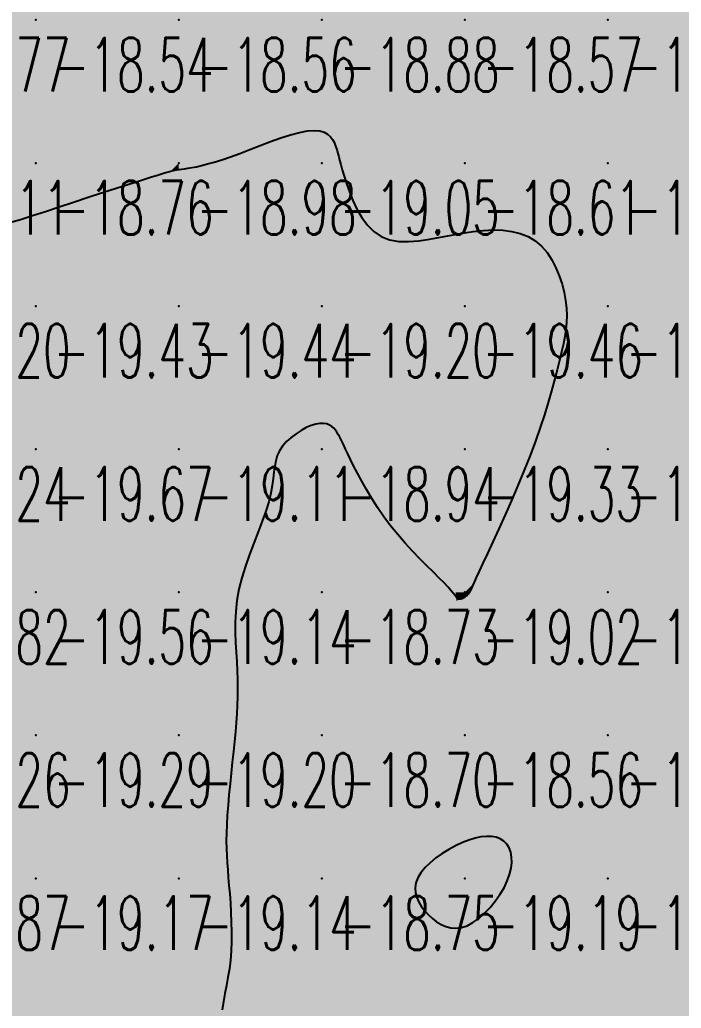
# Model space of a CAD drawing. Header units: millimetres. Extents: x 88261 to 90953, y 390274 to 392322.
# Drawn here: x 89289.1 to 89335.4, y 391238.2 to 391307.3 of the extents above; entities that cross this region are included whole.
import ezdxf
from ezdxf.enums import TextEntityAlignment as Align

# ---------------------------------------------------------------- set-up
doc = ezdxf.new("R2010")
doc.units = ezdxf.units.MM
doc.header["$LTSCALE"] = 25
for name, color, linetype in [('CN_03_00', 7, 'Continuous'), ('COTEAlt', 7, 'Continuous'), ('TN_COLORIAGE', 7, 'Continuous')]:
    doc.layers.add(name, color=color, linetype=linetype)
doc.styles.add('Simplex 1.0', font='Simplex.shx', dxfattribs={"width": 0.99, "height": 2.5})
doc.styles.get("Standard").update_dxf_attribs({"font": 'times.ttf'})

# ---------------------------------------------------------------- blocks, each defined once
blk = doc.blocks.new('COTE')
at = {"color": 0}
blk.add_point((0, 0), dxfattribs=at)
at = {"layer": 'COTEAlt'}
blk.add_attdef('ALT', text='', height=3.75, dxfattribs=at).set_placement((1.25, -1.25), align=Align.TOP_LEFT)

msp = doc.modelspace()

# ---------------------------------------------------------------- linework, layer by layer
at = {"layer": 'CN_03_00', "elevation": -19, "flags": 128}
msp.add_lwpolyline([(89288.409, 391293.072), (89289.185, 391293.297), (89290.025, 391293.564), (89290.928, 391293.863), (89291.891, 391294.182), (89292.893, 391294.512), (89293.906, 391294.844), (89294.907, 391295.17), (89295.868, 391295.482), (89296.765, 391295.77), (89297.573, 391296.028), (89298.264, 391296.245), (89298.822, 391296.416), (89299.261, 391296.546), (89299.604, 391296.641), (89299.872, 391296.709), (89300.089, 391296.756), (89300.277, 391296.79), (89300.458, 391296.817), (89300.654, 391296.844), (89300.885, 391296.878), (89301.158, 391296.924), (89301.476, 391296.985), (89301.841, 391297.067), (89302.259, 391297.172), (89302.731, 391297.306), (89303.262, 391297.473), (89303.855, 391297.676), (89304.509, 391297.917), (89305.209, 391298.184), (89305.935, 391298.462), (89306.666, 391298.735), (89307.383, 391298.99), (89308.066, 391299.209), (89308.695, 391299.38), (89309.25, 391299.486), (89309.717, 391299.517), (89310.1, 391299.48), (89310.409, 391299.387), (89310.654, 391299.25), (89310.843, 391299.079), (89310.989, 391298.888), (89311.099, 391298.687), (89311.183, 391298.489), (89311.252, 391298.3), (89311.311, 391298.113), (89311.366, 391297.916), (89311.425, 391297.694), (89311.492, 391297.438), (89311.574, 391297.133), (89311.677, 391296.767), (89311.807, 391296.329), (89311.97, 391295.811), (89312.171, 391295.236), (89312.414, 391294.63), (89312.703, 391294.021), (89313.042, 391293.436), (89313.436, 391292.902), (89313.889, 391292.448), (89314.406, 391292.099), (89314.988, 391291.876), (89315.627, 391291.766), (89316.313, 391291.749), (89317.034, 391291.804), (89317.782, 391291.911), (89318.544, 391292.049), (89319.31, 391292.199), (89320.071, 391292.339), (89320.816, 391292.452), (89321.539, 391292.528), (89322.236, 391292.56), (89322.902, 391292.541), (89323.532, 391292.463), (89324.122, 391292.319), (89324.666, 391292.103), (89325.16, 391291.807), (89325.6, 391291.427), (89325.987, 391290.976), (89326.322, 391290.468), (89326.607, 391289.92), (89326.844, 391289.345), (89327.035, 391288.761), (89327.18, 391288.181), (89327.283, 391287.622), (89327.344, 391287.095), (89327.367, 391286.592), (89327.354, 391286.101), (89327.309, 391285.613), (89327.234, 391285.113), (89327.132, 391284.593), (89327.008, 391284.039), (89326.862, 391283.44), (89326.698, 391282.787), (89326.513, 391282.08), (89326.305, 391281.32), (89326.07, 391280.509), (89325.806, 391279.65), (89325.509, 391278.743), (89325.176, 391277.791), (89324.805, 391276.796), (89324.395, 391275.762), (89323.957, 391274.71), (89323.505, 391273.661), (89323.051, 391272.638), (89322.611, 391271.665), (89322.196, 391270.763), (89321.822, 391269.955), (89321.5, 391269.264), (89321.243, 391268.706), (89321.043, 391268.27), (89320.893, 391267.939), (89320.784, 391267.697), (89320.707, 391267.525), (89320.653, 391267.406), (89320.614, 391267.325), (89320.58, 391267.262), (89320.545, 391267.205), (89320.507, 391267.149), (89320.466, 391267.097), (89320.421, 391267.046), (89320.374, 391266.999), (89320.323, 391266.954), (89320.269, 391266.913), (89320.211, 391266.874), (89320.15, 391266.839), (89320.087, 391266.809), (89320.023, 391266.783), (89319.96, 391266.765), (89319.9, 391266.754), (89319.843, 391266.752), (89319.792, 391266.761), (89319.747, 391266.78), (89319.708, 391266.812), (89319.668, 391266.862), (89319.614, 391266.937), (89319.538, 391267.042), (89319.428, 391267.183), (89319.274, 391267.367), (89319.066, 391267.6), (89318.794, 391267.887), (89318.45, 391268.233), (89318.044, 391268.634), (89317.59, 391269.085), (89317.101, 391269.58), (89316.589, 391270.114), (89316.068, 391270.68), (89315.552, 391271.274), (89315.054, 391271.89), (89314.584, 391272.521), (89314.146, 391273.159), (89313.742, 391273.791), (89313.371, 391274.409), (89313.035, 391275.001), (89312.735, 391275.556), (89312.472, 391276.065), (89312.247, 391276.517), (89312.06, 391276.904), (89311.906, 391277.231), (89311.777, 391277.508), (89311.669, 391277.742), (89311.574, 391277.942), (89311.486, 391278.116), (89311.398, 391278.273), (89311.304, 391278.42), (89311.199, 391278.565), (89311.077, 391278.702), (89310.937, 391278.825), (89310.774, 391278.927), (89310.586, 391279.001), (89310.368, 391279.042), (89310.118, 391279.041), (89309.832, 391278.993), (89309.511, 391278.893), (89309.163, 391278.743), (89308.803, 391278.55), (89308.445, 391278.32), (89308.101, 391278.056), (89307.784, 391277.766), (89307.509, 391277.454), (89307.289, 391277.126), (89307.132, 391276.785), (89307.026, 391276.427), (89306.955, 391276.046), (89306.903, 391275.635), (89306.851, 391275.188), (89306.785, 391274.697), (89306.687, 391274.158), (89306.541, 391273.563), (89306.335, 391272.909), (89306.08, 391272.202), (89305.793, 391271.455), (89305.491, 391270.675), (89305.189, 391269.874), (89304.904, 391269.063), (89304.653, 391268.25), (89304.452, 391267.446), (89304.313, 391266.66), (89304.23, 391265.894), (89304.193, 391265.149), (89304.191, 391264.424), (89304.215, 391263.721), (89304.253, 391263.039), (89304.296, 391262.38), (89304.333, 391261.743), (89304.356, 391261.128), (89304.363, 391260.529), (89304.356, 391259.937), (89304.336, 391259.344), (89304.304, 391258.743), (89304.26, 391258.125), (89304.205, 391257.482), (89304.14, 391256.807), (89304.068, 391256.095), (89303.989, 391255.354), (89303.909, 391254.598), (89303.83, 391253.838), (89303.756, 391253.086), (89303.69, 391252.356), (89303.636, 391251.658), (89303.596, 391251.006), (89303.575, 391250.408), (89303.569, 391249.855), (89303.578, 391249.333), (89303.599, 391248.831), (89303.629, 391248.334), (89303.667, 391247.831), (89303.711, 391247.307), (89303.758, 391246.751), (89303.806, 391246.153), (89303.852, 391245.519), (89303.891, 391244.858), (89303.92, 391244.183), (89303.935, 391243.501), (89303.932, 391242.823), (89303.908, 391242.158), (89303.859, 391241.518), (89303.784, 391240.909), (89303.688, 391240.324), (89303.581, 391239.756), (89303.472, 391239.195), (89303.37, 391238.633), (89303.282, 391238.061)], dxfattribs=at)
msp.add_lwpolyline([(89323.376, 391247.51), (89323.48, 391247.944), (89323.525, 391248.351), (89323.514, 391248.728), (89323.45, 391249.07), (89323.335, 391249.372), (89323.173, 391249.631), (89322.966, 391249.842), (89322.717, 391250.001), (89322.43, 391250.109), (89322.107, 391250.166), (89321.752, 391250.175), (89321.367, 391250.136), (89320.956, 391250.05), (89320.522, 391249.918), (89320.068, 391249.742), (89319.598, 391249.524), (89319.125, 391249.268), (89318.662, 391248.981), (89318.221, 391248.668), (89317.817, 391248.335), (89317.463, 391247.987), (89317.171, 391247.632), (89316.956, 391247.273), (89316.827, 391246.918), (89316.779, 391246.567), (89316.803, 391246.224), (89316.891, 391245.89), (89317.033, 391245.568), (89317.221, 391245.258), (89317.447, 391244.965), (89317.701, 391244.688), (89317.977, 391244.433), (89318.271, 391244.205), (89318.584, 391244.015), (89318.914, 391243.871), (89319.262, 391243.782), (89319.625, 391243.756), (89320.004, 391243.804), (89320.397, 391243.932), (89320.803, 391244.148), (89321.214, 391244.44), (89321.618, 391244.796), (89322.007, 391245.201), (89322.37, 391245.644), (89322.698, 391246.109), (89322.982, 391246.584), (89323.21, 391247.055), (89323.376, 391247.51)], close=True, dxfattribs=at)
at = {"layer": 'TN_COLORIAGE', "color": 203}
for points in [[(89290.249, 391307.239, -18.96), (89300.249, 391307.239, -18.96), (89300.249, 391317.239, -18.96)], [(89297.012, 391317.239, -18.542), (89290.249, 391315.688, -18.542), (89300.249, 391317.239, -18.542), (89290.249, 391307.239, -18.542)], [(89300.249, 391307.239, -18.841), (89310.249, 391307.239, -18.841), (89310.249, 391317.239, -18.841)], [(89300.249, 391317.239, -18.841), (89300.249, 391307.239, -18.841), (89310.249, 391317.239, -18.841)], [(89310.249, 391307.239, -18.701), (89320.249, 391307.239, -18.701), (89320.249, 391317.239, -18.701)], [(89310.249, 391317.239, -18.701), (89310.249, 391307.239, -18.701), (89320.249, 391317.239, -18.701)], [(89320.249, 391307.239, -18.084), (89330.249, 391307.239, -18.084), (89330.249, 391317.239, -18.084)], [(89320.249, 391317.239, -18.084), (89320.249, 391307.239, -18.084), (89330.249, 391317.239, -18.084)], [(89330.249, 391307.239, -18.499), (89340.249, 391307.239, -18.499), (89340.249, 391317.239, -18.499)], [(89330.249, 391317.239, -18.499), (89330.249, 391307.239, -18.499), (89340.249, 391317.239, -18.499)], [(89287.561, 391314.552, -18.542), (89290.249, 391315.688, -18.542), (89280.249, 391307.239, -18.542), (89290.249, 391307.239, -18.542)], [(89280.249, 391300.566, -18.542), (89282.243, 391299.233, -18.542), (89280.249, 391307.239, -18.542), (89290.249, 391307.239, -18.542)], [(89283.456, 391297.239, -18.542), (89282.243, 391299.233, -18.542), (89290.249, 391297.239, -18.542), (89290.249, 391307.239, -18.542)], [(89290.249, 391297.239, -18.562), (89300.249, 391297.239, -18.562), (89300.249, 391307.239, -18.562)], [(89290.249, 391307.239, -18.562), (89290.249, 391297.239, -18.562), (89300.249, 391307.239, -18.562)], [(89303.158, 391297.239, -18.882), (89310.249, 391300.334, -18.882), (89300.249, 391297.239, -18.882), (89310.249, 391307.239, -18.882)], [(89300.249, 391307.239, -18.882), (89300.249, 391297.239, -18.882), (89310.249, 391307.239, -18.882)], [(89310.249, 391300.334, -18.573), (89311.349, 391298.34, -18.573), (89310.249, 391307.239, -18.573), (89320.249, 391307.239, -18.573)], [(89311.452, 391297.239, -18.573), (89311.349, 391298.34, -18.573), (89320.249, 391297.239, -18.573), (89320.249, 391307.239, -18.573)], [(89320.249, 391297.239, -18.411), (89330.249, 391297.239, -18.411), (89330.249, 391307.239, -18.411)], [(89320.249, 391307.239, -18.411), (89320.249, 391297.239, -18.411), (89330.249, 391307.239, -18.411)], [(89330.249, 391297.239, -18.44), (89340.249, 391297.239, -18.44), (89340.249, 391307.239, -18.44)], [(89330.249, 391307.239, -18.44), (89330.249, 391297.239, -18.44), (89340.249, 391307.239, -18.44)], [(89283.456, 391297.239, -18.759), (89284.804, 391291.794, -18.759), (89290.249, 391297.239, -18.759)], [(89284.804, 391291.794, -18.759), (89290.249, 391293.655, -18.759), (89290.249, 391297.239, -18.759)], [(89299.772, 391296.762, -18.759), (89290.249, 391293.655, -18.759), (89300.249, 391297.239, -18.759), (89290.249, 391297.239, -18.759)], [(89299.772, 391296.762, -18.978), (89300.249, 391296.766, -18.978), (89300.249, 391297.239, -18.978)], [(89303.158, 391297.239, -18.978), (89300.249, 391296.766, -18.978), (89300.249, 391297.239, -18.978)], [(89311.452, 391297.239, -18.614), (89313.684, 391290.674, -18.614), (89320.249, 391297.239, -18.614)], [(89313.684, 391290.674, -18.614), (89320.249, 391292.656, -18.614), (89320.249, 391297.239, -18.614)], [(89325.746, 391292.737, -18.614), (89320.249, 391292.656, -18.614), (89330.249, 391297.239, -18.614), (89320.249, 391297.239, -18.614)], [(89327.725, 391287.239, -18.626), (89325.746, 391292.737, -18.626), (89330.249, 391287.239, -18.626), (89330.249, 391297.239, -18.626)], [(89330.249, 391287.239, -18.359), (89340.249, 391287.239, -18.359), (89340.249, 391297.239, -18.359)], [(89330.249, 391297.239, -18.359), (89330.249, 391287.239, -18.359), (89340.249, 391297.239, -18.359)], [(89327.049, 391284.04, -18.673), (89325.249, 391277.239, -18.673), (89330.249, 391287.239, -18.673), (89330.249, 391277.239, -18.673)], [(89327.049, 391284.04, -18.846), (89327.725, 391287.239, -18.846), (89330.249, 391287.239, -18.846)], [(89330.249, 391277.239, -18.014), (89340.249, 391277.239, -18.014), (89340.249, 391287.239, -18.014)], [(89330.249, 391287.239, -18.014), (89330.249, 391277.239, -18.014), (89340.249, 391287.239, -18.014)], [(89306.563, 391277.239, -18.939), (89310.249, 391279.573, -18.939), (89310.249, 391277.239, -18.939)], [(89310.249, 391279.573, -18.939), (89311.436, 391278.427, -18.939), (89310.249, 391277.239, -18.939)], [(89311.83, 391277.239, -18.939), (89311.436, 391278.427, -18.939), (89310.249, 391277.239, -18.939)], [(89307.234, 391274.225, -18.735), (89303.744, 391267.239, -18.735), (89310.249, 391277.239, -18.735), (89310.249, 391267.239, -18.735)], [(89306.563, 391277.239, -18.939), (89307.234, 391274.225, -18.939), (89310.249, 391277.239, -18.939)], [(89311.83, 391277.239, -18.735), (89314.724, 391271.715, -18.735), (89310.249, 391277.239, -18.735), (89310.249, 391267.239, -18.735)], [(89320.786, 391267.776, -18.507), (89320.611, 391267.239, -18.507), (89330.249, 391277.239, -18.507), (89330.249, 391267.239, -18.507)], [(89320.786, 391267.776, -18.673), (89325.249, 391277.239, -18.673), (89330.249, 391277.239, -18.673)], [(89330.249, 391267.239, -18.197), (89340.249, 391267.239, -18.197), (89340.249, 391277.239, -18.197)], [(89330.249, 391277.239, -18.197), (89330.249, 391267.239, -18.197), (89340.249, 391277.239, -18.197)], [(89319.595, 391267.239, -18.735), (89314.724, 391271.715, -18.735), (89310.249, 391267.239, -18.735)], [(89303.744, 391267.239, -18.735), (89304.504, 391261.495, -18.735), (89310.249, 391267.239, -18.735)], [(89304.504, 391261.495, -18.704), (89304.235, 391257.239, -18.704), (89310.249, 391267.239, -18.704), (89310.249, 391257.239, -18.704)], [(89319.595, 391267.239, -18.704), (89319.659, 391266.65, -18.704), (89310.249, 391267.239, -18.704), (89310.249, 391257.239, -18.704)], [(89319.659, 391266.65, -18.555), (89320.249, 391266.839, -18.555), (89310.249, 391257.239, -18.555), (89320.249, 391257.239, -18.555)], [(89320.249, 391257.239, -18.507), (89330.249, 391257.239, -18.507), (89330.249, 391267.239, -18.507)], [(89320.249, 391266.839, -18.507), (89320.611, 391267.239, -18.507), (89320.249, 391257.239, -18.507), (89330.249, 391267.239, -18.507)], [(89330.249, 391257.239, -18.763), (89340.249, 391257.239, -18.763), (89340.249, 391267.239, -18.763)], [(89330.249, 391267.239, -18.763), (89330.249, 391257.239, -18.763), (89340.249, 391267.239, -18.763)], [(89303.746, 391247.239, -18.704), (89303.399, 391250.39, -18.704), (89310.249, 391247.239, -18.704), (89310.249, 391257.239, -18.704)], [(89303.399, 391250.39, -18.704), (89304.235, 391257.239, -18.704), (89310.249, 391257.239, -18.704)], [(89316, 391247.239, -18.555), (89320.249, 391250.203, -18.555), (89310.249, 391247.239, -18.555), (89320.249, 391257.239, -18.555)], [(89310.249, 391257.239, -18.555), (89310.249, 391247.239, -18.555), (89320.249, 391257.239, -18.555)], [(89323.412, 391250.403, -18.555), (89320.249, 391250.203, -18.555), (89330.249, 391257.239, -18.555), (89320.249, 391257.239, -18.555)], [(89323.9, 391247.239, -18.595), (89323.412, 391250.403, -18.595), (89330.249, 391247.239, -18.595), (89330.249, 391257.239, -18.595)], [(89330.249, 391247.239, -18.677), (89340.249, 391247.239, -18.677), (89340.249, 391257.239, -18.677)], [(89330.249, 391257.239, -18.677), (89330.249, 391247.239, -18.677), (89340.249, 391257.239, -18.677)], [(89304.167, 391241.158, -18.509), (89302.743, 391237.239, -18.509), (89310.249, 391247.239, -18.509), (89310.249, 391237.239, -18.509)], [(89303.746, 391247.239, -18.747), (89304.167, 391241.158, -18.747), (89310.249, 391247.239, -18.747)], [(89316, 391247.239, -18.509), (89317.49, 391244.48, -18.509), (89310.249, 391247.239, -18.509), (89310.249, 391237.239, -18.509)], [(89320.249, 391237.239, -18.674), (89330.249, 391237.239, -18.674), (89330.249, 391247.239, -18.674)], [(89320.249, 391242.969, -18.674), (89323.9, 391247.239, -18.674), (89320.249, 391237.239, -18.674), (89330.249, 391247.239, -18.674)], [(89330.249, 391237.239, -18.43), (89340.249, 391237.239, -18.43), (89340.249, 391247.239, -18.43)], [(89330.249, 391247.239, -18.43), (89330.249, 391237.239, -18.43), (89340.249, 391247.239, -18.43)], [(89320.249, 391242.969, -18.509), (89317.49, 391244.48, -18.509), (89320.249, 391237.239, -18.509), (89310.249, 391237.239, -18.509)]]:
    msp.add_solid(points, dxfattribs=at)
at = {"layer": 'TN_COLORIAGE', "color": 213}
for points in [[(89310.249, 391300.334, -19.053), (89303.158, 391297.239, -19.053), (89310.249, 391297.239, -19.053)], [(89311.349, 391298.34, -19.053), (89310.249, 391300.334, -19.053), (89310.249, 391297.239, -19.053)], [(89311.349, 391298.34, -19.053), (89311.452, 391297.239, -19.053), (89310.249, 391297.239, -19.053)], [(89300.249, 391287.239, -19.053), (89310.249, 391287.239, -19.053), (89310.249, 391297.239, -19.053)], [(89300.249, 391287.239, -19), (89300.249, 391296.766, -19), (89310.249, 391297.239, -19), (89303.158, 391297.239, -19)], [(89310.249, 391287.239, -19), (89313.684, 391290.674, -19), (89310.249, 391297.239, -19), (89311.452, 391297.239, -19)], [(89300.249, 391287.239, -19), (89300.249, 391296.766, -19), (89290.249, 391287.239, -19), (89299.772, 391296.762, -19)], [(89290.249, 391293.655, -19.432), (89299.772, 391296.762, -19.432), (89290.249, 391287.239, -19.432)], [(89290.249, 391287.239, -19), (89290.249, 391293.655, -19), (89280.249, 391287.239, -19), (89284.804, 391291.794, -19)], [(89320.249, 391287.239, -19), (89320.249, 391292.656, -19), (89310.249, 391287.239, -19), (89313.684, 391290.674, -19)], [(89325.746, 391292.737, -19.456), (89327.725, 391287.239, -19.456), (89320.249, 391287.239, -19.456)], [(89320.249, 391292.656, -19.456), (89325.746, 391292.737, -19.456), (89320.249, 391287.239, -19.456)], [(89280.249, 391277.239, -19.432), (89290.249, 391277.239, -19.432), (89290.249, 391287.239, -19.432)], [(89280.249, 391287.239, -19.432), (89280.249, 391277.239, -19.432), (89290.249, 391287.239, -19.432)], [(89290.249, 391277.239, -19.436), (89300.249, 391277.239, -19.436), (89300.249, 391287.239, -19.436)], [(89290.249, 391287.239, -19.436), (89290.249, 391277.239, -19.436), (89300.249, 391287.239, -19.436)], [(89310.249, 391287.239, -19), (89310.249, 391279.573, -19), (89300.249, 391277.239, -19), (89306.563, 391277.239, -19)], [(89300.249, 391287.239, -19.202), (89300.249, 391277.239, -19.202), (89310.249, 391287.239, -19.202)], [(89320.249, 391287.239, -19), (89311.436, 391278.427, -19), (89310.249, 391287.239, -19), (89310.249, 391279.573, -19)], [(89320.249, 391287.239, -19), (89311.436, 391278.427, -19), (89320.249, 391277.239, -19), (89311.83, 391277.239, -19)], [(89320.249, 391287.239, -19), (89327.725, 391287.239, -19), (89320.249, 391277.239, -19), (89327.049, 391284.04, -19)], [(89325.249, 391277.239, -19.327), (89327.049, 391284.04, -19.327), (89320.249, 391277.239, -19.327)], [(89290.249, 391277.239, -19), (89282.405, 391269.395, -19), (89280.249, 391277.239, -19), (89280.249, 391271.617, -19)], [(89290.249, 391277.239, -19), (89282.405, 391269.395, -19), (89290.249, 391267.239, -19), (89282.743, 391267.239, -19)], [(89290.249, 391267.239, -19.105), (89300.249, 391267.239, -19.105), (89300.249, 391277.239, -19.105)], [(89290.249, 391277.239, -19.105), (89290.249, 391267.239, -19.105), (89300.249, 391277.239, -19.105)], [(89300.249, 391267.239, -19), (89307.234, 391274.225, -19), (89300.249, 391277.239, -19), (89306.563, 391277.239, -19)], [(89314.724, 391271.715, -19.327), (89311.83, 391277.239, -19.327), (89320.249, 391277.239, -19.327)], [(89320.249, 391277.239, -19), (89314.724, 391271.715, -19), (89320.249, 391267.239, -19), (89319.595, 391267.239, -19)], [(89320.249, 391277.239, -19), (89325.249, 391277.239, -19), (89320.249, 391267.239, -19), (89320.786, 391267.776, -19)], [(89303.744, 391267.239, -19.142), (89307.234, 391274.225, -19.142), (89300.249, 391267.239, -19.142)], [(89320.611, 391267.239, -19.019), (89320.786, 391267.776, -19.019), (89320.249, 391267.239, -19.019)], [(89280.249, 391257.239, -19.557), (89290.249, 391257.239, -19.557), (89290.249, 391267.239, -19.557)], [(89290.249, 391267.239, -19), (89282.743, 391267.239, -19), (89280.249, 391257.239, -19), (89280.249, 391263.035, -19)], [(89290.249, 391257.239, -19.142), (89300.249, 391257.239, -19.142), (89300.249, 391267.239, -19.142)], [(89290.249, 391267.239, -19.142), (89290.249, 391257.239, -19.142), (89300.249, 391267.239, -19.142)], [(89300.249, 391257.239, -19), (89304.504, 391261.495, -19), (89300.249, 391267.239, -19), (89303.744, 391267.239, -19)], [(89319.659, 391266.65, -19.019), (89319.595, 391267.239, -19.019), (89320.249, 391267.239, -19.019)], [(89320.249, 391266.839, -19.019), (89319.659, 391266.65, -19.019), (89320.249, 391267.239, -19.019)], [(89320.611, 391267.239, -19.019), (89320.249, 391266.839, -19.019), (89320.249, 391267.239, -19.019)], [(89304.235, 391257.239, -19.196), (89304.504, 391261.495, -19.196), (89300.249, 391257.239, -19.196)], [(89290.249, 391257.239, -19), (89283.368, 391250.358, -19), (89280.249, 391257.239, -19), (89280.249, 391250.612, -19)], [(89290.249, 391257.239, -19), (89283.368, 391250.358, -19), (89290.249, 391247.239, -19), (89284.604, 391247.239, -19)], [(89290.249, 391247.239, -19.196), (89300.249, 391247.239, -19.196), (89300.249, 391257.239, -19.196)], [(89290.249, 391257.239, -19.196), (89290.249, 391247.239, -19.196), (89300.249, 391257.239, -19.196)], [(89300.249, 391257.239, -19), (89304.235, 391257.239, -19), (89300.249, 391247.239, -19), (89303.399, 391250.39, -19)], [(89303.399, 391250.39, -19.136), (89303.746, 391247.239, -19.136), (89300.249, 391247.239, -19.136)], [(89320.249, 391250.203, -19.187), (89316, 391247.239, -19.187), (89320.249, 391247.239, -19.187)], [(89323.412, 391250.403, -19.187), (89323.9, 391247.239, -19.187), (89320.249, 391247.239, -19.187)], [(89320.249, 391250.203, -19.187), (89323.412, 391250.403, -19.187), (89320.249, 391247.239, -19.187)], [(89290.249, 391237.239, -19), (89280.284, 391237.239, -19), (89290.249, 391247.239, -19), (89280.312, 391237.303, -19)], [(89284.604, 391247.239, -19.168), (89280.312, 391237.303, -19.168), (89290.249, 391247.239, -19.168)], [(89290.249, 391237.239, -19.136), (89300.249, 391237.239, -19.136), (89300.249, 391247.239, -19.136)], [(89290.249, 391247.239, -19.136), (89290.249, 391237.239, -19.136), (89300.249, 391247.239, -19.136)], [(89300.249, 391237.239, -19), (89304.167, 391241.158, -19), (89300.249, 391247.239, -19), (89303.746, 391247.239, -19)], [(89317.49, 391244.48, -19.187), (89316, 391247.239, -19.187), (89320.249, 391247.239, -19.187)], [(89317.49, 391244.48, -19.187), (89320.249, 391242.969, -19.187), (89320.249, 391247.239, -19.187)], [(89323.9, 391247.239, -19.187), (89320.249, 391242.969, -19.187), (89320.249, 391247.239, -19.187)], [(89302.743, 391237.239, -19.163), (89304.167, 391241.158, -19.163), (89300.249, 391237.239, -19.163)]]:
    msp.add_solid(points, dxfattribs=at)

# ---------------------------------------------------------------- block references
at = {"layer": 'COTEAlt'}
ref = msp.add_blockref('COTE', (89280.249, 391307.239), dxfattribs=at)
ref.add_attrib('ALT', '-18.77', dxfattribs={"height": 3.75, "style": 'Simplex 1.0', "width": 0.6}).set_placement((89281.499, 391305.989), align=Align.TOP_LEFT)
ref = msp.add_blockref('COTE', (89290.249, 391307.239), dxfattribs=at)
ref.add_attrib('ALT', '-18.54', dxfattribs={"height": 3.75, "style": 'Simplex 1.0', "width": 0.6}).set_placement((89291.499, 391305.989), align=Align.TOP_LEFT)
ref = msp.add_blockref('COTE', (89300.249, 391307.239), dxfattribs=at)
ref.add_attrib('ALT', '-18.56', dxfattribs={"height": 3.75, "style": 'Simplex 1.0', "width": 0.6}).set_placement((89301.499, 391305.989), align=Align.TOP_LEFT)
ref = msp.add_blockref('COTE', (89310.249, 391307.239), dxfattribs=at)
ref.add_attrib('ALT', '-18.88', dxfattribs={"height": 3.75, "style": 'Simplex 1.0', "width": 0.6}).set_placement((89311.499, 391305.989), align=Align.TOP_LEFT)
ref = msp.add_blockref('COTE', (89320.249, 391307.239), dxfattribs=at)
ref.add_attrib('ALT', '-18.57', dxfattribs={"height": 3.75, "style": 'Simplex 1.0', "width": 0.6}).set_placement((89321.499, 391305.989), align=Align.TOP_LEFT)
ref = msp.add_blockref('COTE', (89330.249, 391307.239), dxfattribs=at)
ref.add_attrib('ALT', '-18.41', dxfattribs={"height": 3.75, "style": 'Simplex 1.0', "width": 0.6}).set_placement((89331.499, 391305.989), align=Align.TOP_LEFT)
ref = msp.add_blockref('COTE', (89280.249, 391297.239), dxfattribs=at)
ref.add_attrib('ALT', '-19.11', dxfattribs={"height": 3.75, "style": 'Simplex 1.0', "width": 0.6}).set_placement((89281.499, 391295.989), align=Align.TOP_LEFT)
ref = msp.add_blockref('COTE', (89290.249, 391297.239), dxfattribs=at)
ref.add_attrib('ALT', '-18.76', dxfattribs={"height": 3.75, "style": 'Simplex 1.0', "width": 0.6}).set_placement((89291.499, 391295.989), align=Align.TOP_LEFT)
ref = msp.add_blockref('COTE', (89300.249, 391297.239), dxfattribs=at)
ref.add_attrib('ALT', '-18.98', dxfattribs={"height": 3.75, "style": 'Simplex 1.0', "width": 0.6}).set_placement((89301.499, 391295.989), align=Align.TOP_LEFT)
ref = msp.add_blockref('COTE', (89310.249, 391297.239), dxfattribs=at)
ref.add_attrib('ALT', '-19.05', dxfattribs={"height": 3.75, "style": 'Simplex 1.0', "width": 0.6}).set_placement((89311.499, 391295.989), align=Align.TOP_LEFT)
ref = msp.add_blockref('COTE', (89320.249, 391297.239), dxfattribs=at)
ref.add_attrib('ALT', '-18.61', dxfattribs={"height": 3.75, "style": 'Simplex 1.0', "width": 0.6}).set_placement((89321.499, 391295.989), align=Align.TOP_LEFT)
ref = msp.add_blockref('COTE', (89330.249, 391297.239), dxfattribs=at)
ref.add_attrib('ALT', '-18.63', dxfattribs={"height": 3.75, "style": 'Simplex 1.0', "width": 0.6}).set_placement((89331.499, 391295.989), align=Align.TOP_LEFT)
ref = msp.add_blockref('COTE', (89280.249, 391287.239), dxfattribs=at)
ref.add_attrib('ALT', '-19.20', dxfattribs={"height": 3.75, "style": 'Simplex 1.0', "width": 0.6}).set_placement((89281.499, 391285.989), align=Align.TOP_LEFT)
ref = msp.add_blockref('COTE', (89290.249, 391287.239), dxfattribs=at)
ref.add_attrib('ALT', '-19.43', dxfattribs={"height": 3.75, "style": 'Simplex 1.0', "width": 0.6}).set_placement((89291.499, 391285.989), align=Align.TOP_LEFT)
ref = msp.add_blockref('COTE', (89300.249, 391287.239), dxfattribs=at)
ref.add_attrib('ALT', '-19.44', dxfattribs={"height": 3.75, "style": 'Simplex 1.0', "width": 0.6}).set_placement((89301.499, 391285.989), align=Align.TOP_LEFT)
ref = msp.add_blockref('COTE', (89310.249, 391287.239), dxfattribs=at)
ref.add_attrib('ALT', '-19.20', dxfattribs={"height": 3.75, "style": 'Simplex 1.0', "width": 0.6}).set_placement((89311.499, 391285.989), align=Align.TOP_LEFT)
ref = msp.add_blockref('COTE', (89320.249, 391287.239), dxfattribs=at)
ref.add_attrib('ALT', '-19.46', dxfattribs={"height": 3.75, "style": 'Simplex 1.0', "width": 0.6}).set_placement((89321.499, 391285.989), align=Align.TOP_LEFT)
ref = msp.add_blockref('COTE', (89330.249, 391287.239), dxfattribs=at)
ref.add_attrib('ALT', '-18.85', dxfattribs={"height": 3.75, "style": 'Simplex 1.0', "width": 0.6}).set_placement((89331.499, 391285.989), align=Align.TOP_LEFT)
ref = msp.add_blockref('COTE', (89280.249, 391277.239), dxfattribs=at)
ref.add_attrib('ALT', '-19.24', dxfattribs={"height": 3.75, "style": 'Simplex 1.0', "width": 0.6}).set_placement((89281.499, 391275.989), align=Align.TOP_LEFT)
ref = msp.add_blockref('COTE', (89290.249, 391277.239), dxfattribs=at)
ref.add_attrib('ALT', '-19.67', dxfattribs={"height": 3.75, "style": 'Simplex 1.0', "width": 0.6}).set_placement((89291.499, 391275.989), align=Align.TOP_LEFT)
ref = msp.add_blockref('COTE', (89300.249, 391277.239), dxfattribs=at)
ref.add_attrib('ALT', '-19.11', dxfattribs={"height": 3.75, "style": 'Simplex 1.0', "width": 0.6}).set_placement((89301.499, 391275.989), align=Align.TOP_LEFT)
ref = msp.add_blockref('COTE', (89310.249, 391277.239), dxfattribs=at)
ref.add_attrib('ALT', '-18.94', dxfattribs={"height": 3.75, "style": 'Simplex 1.0', "width": 0.6}).set_placement((89311.499, 391275.989), align=Align.TOP_LEFT)
ref = msp.add_blockref('COTE', (89320.249, 391277.239), dxfattribs=at)
ref.add_attrib('ALT', '-19.33', dxfattribs={"height": 3.75, "style": 'Simplex 1.0', "width": 0.6}).set_placement((89321.499, 391275.989), align=Align.TOP_LEFT)
ref = msp.add_blockref('COTE', (89330.249, 391277.239), dxfattribs=at)
ref.add_attrib('ALT', '-18.67', dxfattribs={"height": 3.75, "style": 'Simplex 1.0', "width": 0.6}).set_placement((89331.499, 391275.989), align=Align.TOP_LEFT)
ref = msp.add_blockref('COTE', (89280.249, 391267.239), dxfattribs=at)
ref.add_attrib('ALT', '-18.82', dxfattribs={"height": 3.75, "style": 'Simplex 1.0', "width": 0.6}).set_placement((89281.499, 391265.989), align=Align.TOP_LEFT)
ref = msp.add_blockref('COTE', (89290.249, 391267.239), dxfattribs=at)
ref.add_attrib('ALT', '-19.56', dxfattribs={"height": 3.75, "style": 'Simplex 1.0', "width": 0.6}).set_placement((89291.499, 391265.989), align=Align.TOP_LEFT)
ref = msp.add_blockref('COTE', (89300.249, 391267.239), dxfattribs=at)
ref.add_attrib('ALT', '-19.14', dxfattribs={"height": 3.75, "style": 'Simplex 1.0', "width": 0.6}).set_placement((89301.499, 391265.989), align=Align.TOP_LEFT)
ref = msp.add_blockref('COTE', (89310.249, 391267.239), dxfattribs=at)
ref.add_attrib('ALT', '-18.73', dxfattribs={"height": 3.75, "style": 'Simplex 1.0', "width": 0.6}).set_placement((89311.499, 391265.989), align=Align.TOP_LEFT)
ref = msp.add_blockref('COTE', (89320.249, 391267.239), dxfattribs=at)
ref.add_attrib('ALT', '-19.02', dxfattribs={"height": 3.75, "style": 'Simplex 1.0', "width": 0.6}).set_placement((89321.499, 391265.989), align=Align.TOP_LEFT)
ref = msp.add_blockref('COTE', (89330.249, 391267.239), dxfattribs=at)
ref.add_attrib('ALT', '-18.51', dxfattribs={"height": 3.75, "style": 'Simplex 1.0', "width": 0.6}).set_placement((89331.499, 391265.989), align=Align.TOP_LEFT)
ref = msp.add_blockref('COTE', (89280.249, 391257.239), dxfattribs=at)
ref.add_attrib('ALT', '-19.26', dxfattribs={"height": 3.75, "style": 'Simplex 1.0', "width": 0.6}).set_placement((89281.499, 391255.989), align=Align.TOP_LEFT)
ref = msp.add_blockref('COTE', (89290.249, 391257.239), dxfattribs=at)
ref.add_attrib('ALT', '-19.29', dxfattribs={"height": 3.75, "style": 'Simplex 1.0', "width": 0.6}).set_placement((89291.499, 391255.989), align=Align.TOP_LEFT)
ref = msp.add_blockref('COTE', (89300.249, 391257.239), dxfattribs=at)
ref.add_attrib('ALT', '-19.20', dxfattribs={"height": 3.75, "style": 'Simplex 1.0', "width": 0.6}).set_placement((89301.499, 391255.989), align=Align.TOP_LEFT)
ref = msp.add_blockref('COTE', (89310.249, 391257.239), dxfattribs=at)
ref.add_attrib('ALT', '-18.70', dxfattribs={"height": 3.75, "style": 'Simplex 1.0', "width": 0.6}).set_placement((89311.499, 391255.989), align=Align.TOP_LEFT)
ref = msp.add_blockref('COTE', (89320.249, 391257.239), dxfattribs=at)
ref.add_attrib('ALT', '-18.56', dxfattribs={"height": 3.75, "style": 'Simplex 1.0', "width": 0.6}).set_placement((89321.499, 391255.989), align=Align.TOP_LEFT)
ref = msp.add_blockref('COTE', (89330.249, 391257.239), dxfattribs=at)
ref.add_attrib('ALT', '-18.60', dxfattribs={"height": 3.75, "style": 'Simplex 1.0', "width": 0.6}).set_placement((89331.499, 391255.989), align=Align.TOP_LEFT)
ref = msp.add_blockref('COTE', (89280.249, 391247.239), dxfattribs=at)
ref.add_attrib('ALT', '-18.87', dxfattribs={"height": 3.75, "style": 'Simplex 1.0', "width": 0.6}).set_placement((89281.499, 391245.989), align=Align.TOP_LEFT)
ref = msp.add_blockref('COTE', (89290.249, 391247.239), dxfattribs=at)
ref.add_attrib('ALT', '-19.17', dxfattribs={"height": 3.75, "style": 'Simplex 1.0', "width": 0.6}).set_placement((89291.499, 391245.989), align=Align.TOP_LEFT)
ref = msp.add_blockref('COTE', (89300.249, 391247.239), dxfattribs=at)
ref.add_attrib('ALT', '-19.14', dxfattribs={"height": 3.75, "style": 'Simplex 1.0', "width": 0.6}).set_placement((89301.499, 391245.989), align=Align.TOP_LEFT)
ref = msp.add_blockref('COTE', (89310.249, 391247.239), dxfattribs=at)
ref.add_attrib('ALT', '-18.75', dxfattribs={"height": 3.75, "style": 'Simplex 1.0', "width": 0.6}).set_placement((89311.499, 391245.989), align=Align.TOP_LEFT)
ref = msp.add_blockref('COTE', (89320.249, 391247.239), dxfattribs=at)
ref.add_attrib('ALT', '-19.19', dxfattribs={"height": 3.75, "style": 'Simplex 1.0', "width": 0.6}).set_placement((89321.499, 391245.989), align=Align.TOP_LEFT)
ref = msp.add_blockref('COTE', (89330.249, 391247.239), dxfattribs=at)
ref.add_attrib('ALT', '-18.67', dxfattribs={"height": 3.75, "style": 'Simplex 1.0', "width": 0.6}).set_placement((89331.499, 391245.989), align=Align.TOP_LEFT)

doc.saveas('drawing.dxf')
